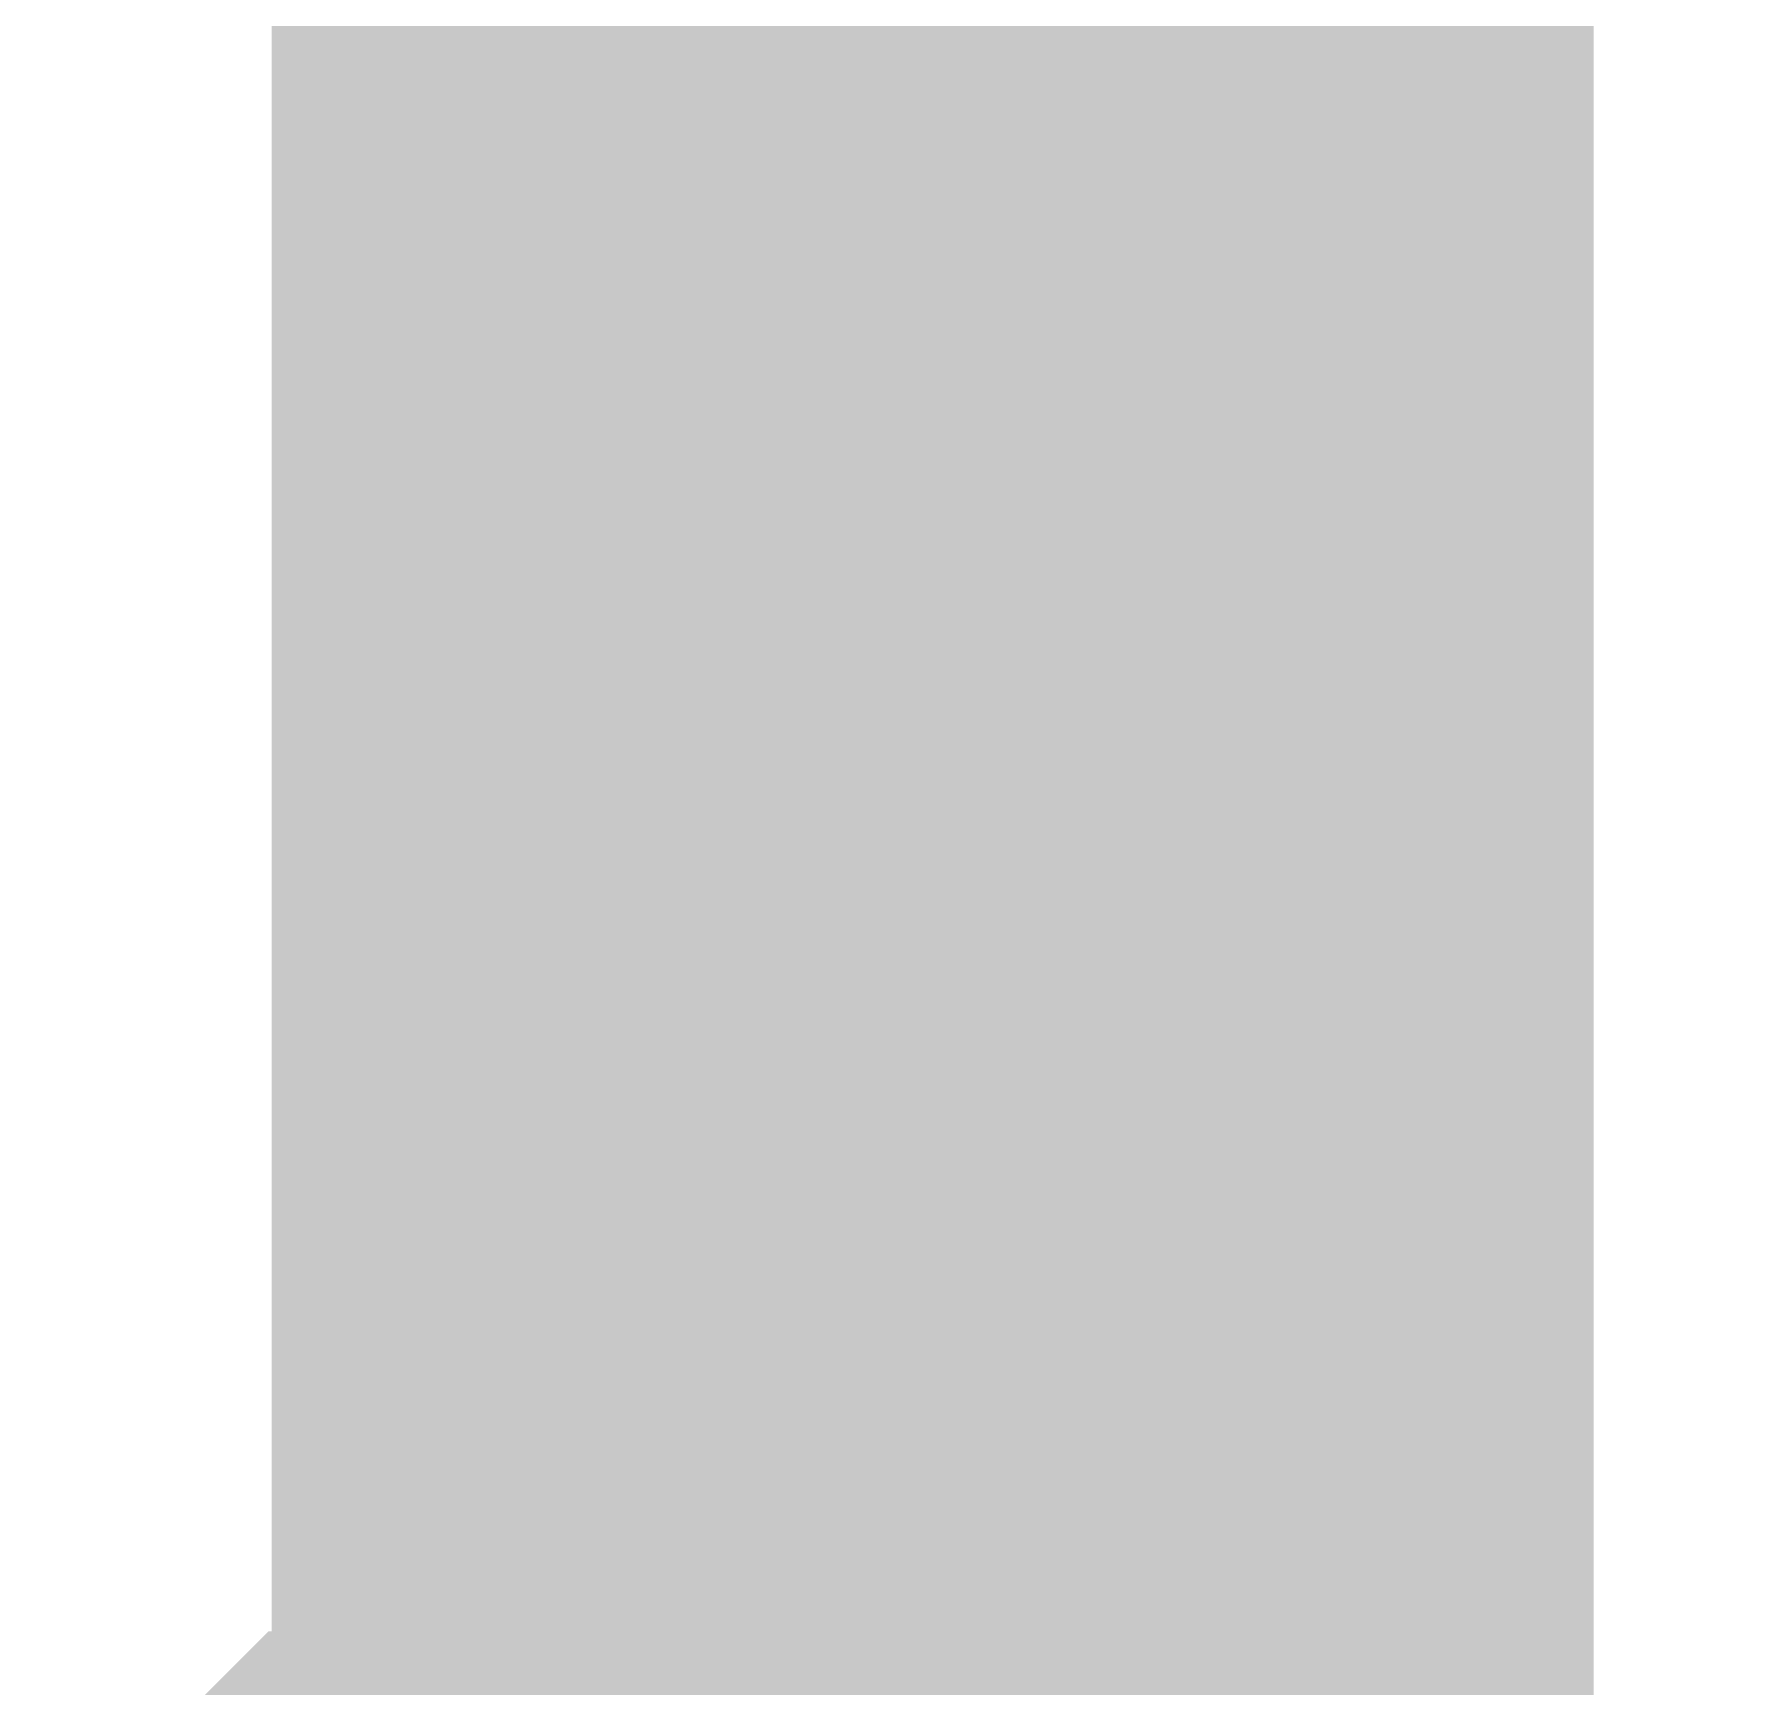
# Model space of a CAD drawing. Header units: inches. Extents: x 0 to 841, y 0 to 594.
# Drawn here: x 789.512 to 790.485, y 198.298 to 199.235 of the extents above; entities that cross this region are included whole.
import ezdxf

# ---------------------------------------------------------------- set-up
doc = ezdxf.new("R2010")
doc.units = ezdxf.units.IN
doc.layers.add('Sheet', color=255, linetype='Continuous')

msp = doc.modelspace()

# ---------------------------------------------------------------- linework, layer by layer
at = {"layer": 'Sheet'}
for points in [[(790.02077, 202.98593, 0.7493, 0.7493, 0), (790.02077, 197.46098, 0.7493, 0.7493, 0)], [(790.02077, 202.49183, 0.29972, 0.29972, 0), (790.02077, 197.46098, 0.29972, 0.29972, 0)], [(789.66145, 198.13476, 0.29972, 0.29972, 0), (789.70637, 198.17967, 0.29972, 0.29972, 0), (789.75128, 198.17967, 0.29972, 0.29972, 0), (789.7962, 198.17967, 0.29972, 0.29972, 0), (789.84111, 198.22459, 0.29972, 0.29972, 0), (789.84111, 198.22459, 0.29972, 0.29972, 0), (789.88603, 198.22459, 0.29972, 0.29972, 0), (789.93094, 198.22459, 0.29972, 0.29972, 0), (789.97586, 198.22459, 0.29972, 0.29972, 0), (790.02077, 198.22459, 0.29972, 0.29972, 0)], [(789.66145, 198.13476, 0.29972, 0.29972, 0), (789.70637, 198.17967, 0.29972, 0.29972, 0), (789.75128, 198.17967, 0.29972, 0.29972, 0), (789.7962, 198.17967, 0.29972, 0.29972, 0), (789.84111, 198.22459, 0.29972, 0.29972, 0), (789.84111, 198.22459, 0.29972, 0.29972, 0), (789.88603, 198.22459, 0.29972, 0.29972, 0), (789.93094, 198.22459, 0.29972, 0.29972, 0), (789.97586, 198.22459, 0.29972, 0.29972, 0), (790.02077, 198.22459, 0.29972, 0.29972, 0)], [(789.66145, 198.13476, 0.29972, 0.29972, 0), (789.70637, 198.17967, 0.29972, 0.29972, 0), (789.75128, 198.17967, 0.29972, 0.29972, 0), (789.7962, 198.17967, 0.29972, 0.29972, 0), (789.84111, 198.22459, 0.29972, 0.29972, 0), (789.84111, 198.22459, 0.29972, 0.29972, 0), (789.88603, 198.22459, 0.29972, 0.29972, 0), (789.93094, 198.22459, 0.29972, 0.29972, 0), (789.97586, 198.22459, 0.29972, 0.29972, 0), (790.02077, 198.22459, 0.29972, 0.29972, 0)], [(789.66145, 198.13476, 0.29972, 0.29972, 0), (789.70637, 198.17967, 0.29972, 0.29972, 0), (789.75128, 198.17967, 0.29972, 0.29972, 0), (789.7962, 198.17967, 0.29972, 0.29972, 0), (789.84111, 198.22459, 0.29972, 0.29972, 0), (789.84111, 198.22459, 0.29972, 0.29972, 0), (789.88603, 198.22459, 0.29972, 0.29972, 0), (789.93094, 198.22459, 0.29972, 0.29972, 0), (789.97586, 198.22459, 0.29972, 0.29972, 0), (790.02077, 198.22459, 0.29972, 0.29972, 0)], [(789.66145, 198.13476, 0.29972, 0.29972, 0), (789.70637, 198.17967, 0.29972, 0.29972, 0), (789.75128, 198.17967, 0.29972, 0.29972, 0), (789.7962, 198.17967, 0.29972, 0.29972, 0), (789.84111, 198.22459, 0.29972, 0.29972, 0), (789.84111, 198.22459, 0.29972, 0.29972, 0), (789.88603, 198.22459, 0.29972, 0.29972, 0), (789.93094, 198.22459, 0.29972, 0.29972, 0), (789.97586, 198.22459, 0.29972, 0.29972, 0), (790.02077, 198.22459, 0.29972, 0.29972, 0)], [(789.66145, 198.13476, 0.29972, 0.29972, 0), (789.70637, 198.17967, 0.29972, 0.29972, 0), (789.75128, 198.17967, 0.29972, 0.29972, 0), (789.7962, 198.17967, 0.29972, 0.29972, 0), (789.84111, 198.22459, 0.29972, 0.29972, 0), (789.84111, 198.22459, 0.29972, 0.29972, 0), (789.88603, 198.22459, 0.29972, 0.29972, 0), (789.93094, 198.22459, 0.29972, 0.29972, 0), (789.97586, 198.22459, 0.29972, 0.29972, 0), (790.02077, 198.22459, 0.29972, 0.29972, 0)], [(790.02077, 198.22459, 0.29972, 0.29972, 0), (790.02077, 198.22459, 0.29972, 0.29972, 0)], [(790.02077, 198.22459, 0.29972, 0.29972, 0), (790.06569, 198.22459, 0.29972, 0.29972, 0), (790.11061, 198.22459, 0.29972, 0.29972, 0), (790.11061, 198.22459, 0.29972, 0.29972, 0), (790.15552, 198.22459, 0.29972, 0.29972, 0), (790.20044, 198.22459, 0.29972, 0.29972, 0), (790.24535, 198.17967, 0.29972, 0.29972, 0), (790.29027, 198.17967, 0.29972, 0.29972, 0), (790.29027, 198.17967, 0.29972, 0.29972, 0), (790.33518, 198.13476, 0.29972, 0.29972, 0)], [(790.02077, 198.22459, 0.29972, 0.29972, 0), (790.02077, 198.22459, 0.29972, 0.29972, 0)], [(790.02077, 198.22459, 0.29972, 0.29972, 0), (790.06569, 198.22459, 0.29972, 0.29972, 0), (790.11061, 198.22459, 0.29972, 0.29972, 0), (790.11061, 198.22459, 0.29972, 0.29972, 0), (790.15552, 198.22459, 0.29972, 0.29972, 0), (790.20044, 198.22459, 0.29972, 0.29972, 0), (790.24535, 198.17967, 0.29972, 0.29972, 0), (790.29027, 198.17967, 0.29972, 0.29972, 0), (790.29027, 198.17967, 0.29972, 0.29972, 0), (790.33518, 198.13476, 0.29972, 0.29972, 0)], [(790.02077, 198.22459, 0.29972, 0.29972, 0), (790.02077, 198.22459, 0.29972, 0.29972, 0)], [(790.02077, 198.22459, 0.29972, 0.29972, 0), (790.06569, 198.22459, 0.29972, 0.29972, 0), (790.11061, 198.22459, 0.29972, 0.29972, 0), (790.11061, 198.22459, 0.29972, 0.29972, 0), (790.15552, 198.22459, 0.29972, 0.29972, 0), (790.20044, 198.22459, 0.29972, 0.29972, 0), (790.24535, 198.17967, 0.29972, 0.29972, 0), (790.29027, 198.17967, 0.29972, 0.29972, 0), (790.29027, 198.17967, 0.29972, 0.29972, 0), (790.33518, 198.13476, 0.29972, 0.29972, 0)], [(790.02077, 198.22459, 0.29972, 0.29972, 0), (790.02077, 198.22459, 0.29972, 0.29972, 0)], [(790.02077, 198.22459, 0.29972, 0.29972, 0), (790.06569, 198.22459, 0.29972, 0.29972, 0), (790.11061, 198.22459, 0.29972, 0.29972, 0), (790.11061, 198.22459, 0.29972, 0.29972, 0), (790.15552, 198.22459, 0.29972, 0.29972, 0), (790.20044, 198.22459, 0.29972, 0.29972, 0), (790.24535, 198.17967, 0.29972, 0.29972, 0), (790.29027, 198.17967, 0.29972, 0.29972, 0), (790.29027, 198.17967, 0.29972, 0.29972, 0), (790.33518, 198.13476, 0.29972, 0.29972, 0)], [(790.02077, 198.22459, 0.29972, 0.29972, 0), (790.02077, 198.22459, 0.29972, 0.29972, 0)], [(790.02077, 198.22459, 0.29972, 0.29972, 0), (790.06569, 198.22459, 0.29972, 0.29972, 0), (790.11061, 198.22459, 0.29972, 0.29972, 0), (790.11061, 198.22459, 0.29972, 0.29972, 0), (790.15552, 198.22459, 0.29972, 0.29972, 0), (790.20044, 198.22459, 0.29972, 0.29972, 0), (790.24535, 198.17967, 0.29972, 0.29972, 0), (790.29027, 198.17967, 0.29972, 0.29972, 0), (790.29027, 198.17967, 0.29972, 0.29972, 0), (790.33518, 198.13476, 0.29972, 0.29972, 0)], [(790.02077, 198.22459, 0.29972, 0.29972, 0), (790.02077, 198.22459, 0.29972, 0.29972, 0)], [(790.02077, 198.22459, 0.29972, 0.29972, 0), (790.06569, 198.22459, 0.29972, 0.29972, 0), (790.11061, 198.22459, 0.29972, 0.29972, 0), (790.11061, 198.22459, 0.29972, 0.29972, 0), (790.15552, 198.22459, 0.29972, 0.29972, 0), (790.20044, 198.22459, 0.29972, 0.29972, 0), (790.24535, 198.17967, 0.29972, 0.29972, 0), (790.29027, 198.17967, 0.29972, 0.29972, 0), (790.29027, 198.17967, 0.29972, 0.29972, 0), (790.33518, 198.13476, 0.29972, 0.29972, 0)]]:
    msp.add_lwpolyline(points, format="xyseb", dxfattribs=at)

doc.saveas('drawing.dxf')
